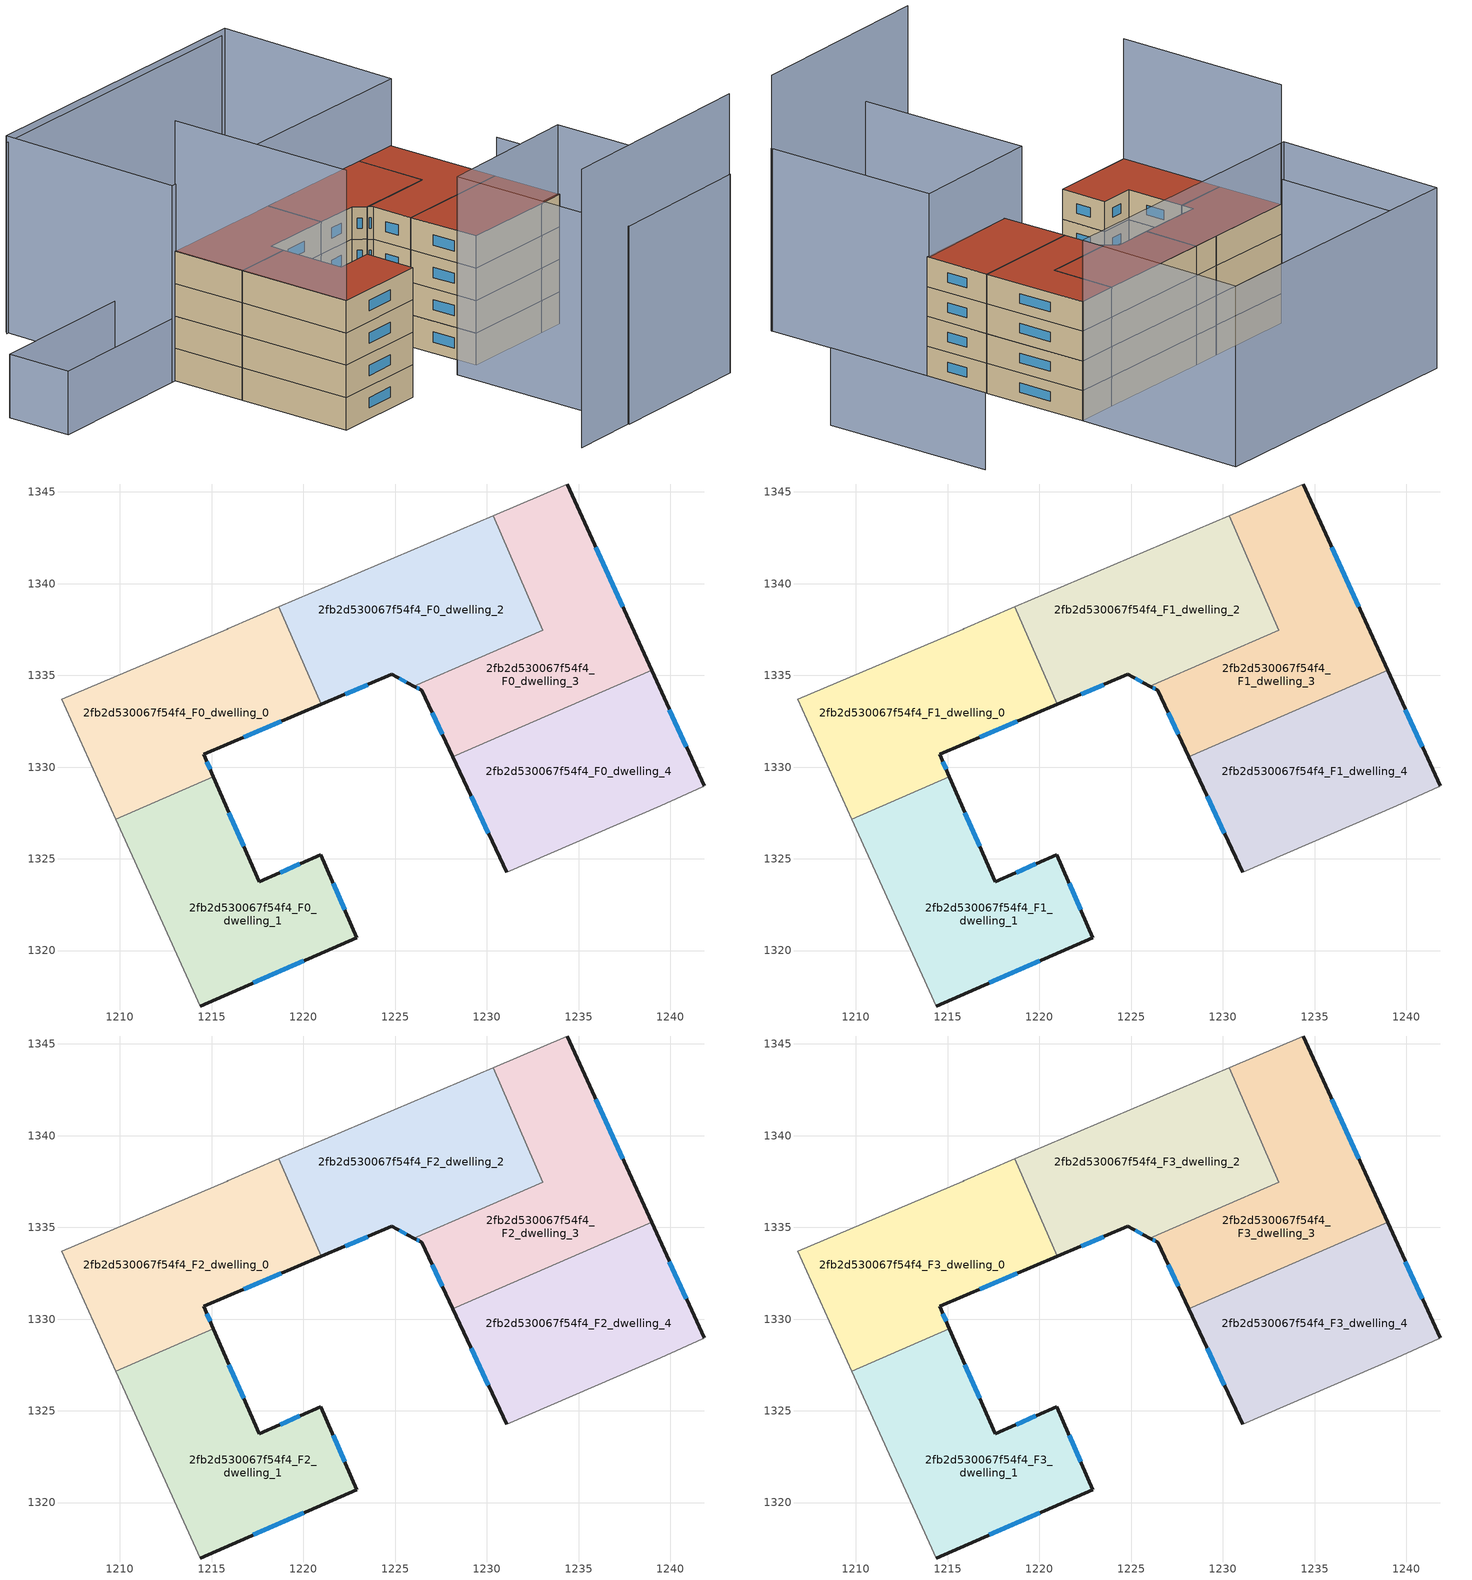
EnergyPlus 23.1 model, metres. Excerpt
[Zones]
2fb2d530067f54f4_F0_dwelling_0
 floor ground (EU_floor_Construction): 1218.67,1338.73 1220.97,1333.42 1214.56,1330.7 1215.1,1329.47 1209.78,1327.16 1206.84,1333.7 1215.84,1337.52 1215.87,1337.54 z0
 wall outside (EU_wall_Construction): 1215.1,1329.47 1214.56,1330.7 1220.97,1333.42 z0:3
 wall adiabatic (EU_wall_Construction): 1218.67,1338.73 1215.87,1337.54 1215.84,1337.52 1206.84,1333.7 1209.78,1327.16 z0:3
 wall to 2fb2d530067f54f4_F0_dwelling_2 (EU_wall_Construction): 1220.97,1333.42 1218.67,1338.73 z0:3
 wall to 2fb2d530067f54f4_F0_dwelling_1 (EU_wall_Construction): 1209.78,1327.16 1215.1,1329.47 z0:3
 window (EU_Window_Construction): 1216.74,1331.63 1218.79,1332.49 / 1214.91,1329.89 1214.74,1330.28 z1.02:1.98
2fb2d530067f54f4_F0_dwelling_1
 floor ground (EU_floor_Construction): 1220.94,1325.22 1222.91,1320.7 1214.37,1316.98 1209.78,1327.16 1215.1,1329.47 1217.58,1323.75 z0
 wall outside (EU_wall_Construction): 1214.37,1316.98 1222.91,1320.7 1220.94,1325.22 1217.58,1323.75 1215.1,1329.47 z0:3
 wall adiabatic (EU_wall_Construction): 1209.78,1327.16 1214.37,1316.98 z0:3
 window (EU_Window_Construction): 1216.74,1325.7 1215.94,1327.53 / 1219.8,1324.72 1218.73,1324.25 / 1222.24,1322.24 1221.61,1323.68 / 1217.28,1318.25 1220.01,1319.43 z1.02:1.98
2fb2d530067f54f4_F0_dwelling_2
 floor ground (EU_floor_Construction): 1230.34,1343.71 1233.05,1337.47 1226.02,1334.42 1224.82,1335.05 1220.97,1333.42 1218.67,1338.73 z0
 wall outside (EU_wall_Construction): 1220.97,1333.42 1224.82,1335.05 1226.02,1334.42 z0:3
 wall adiabatic (EU_wall_Construction): 1230.34,1343.71 1218.67,1338.73 z0:3
 wall to 2fb2d530067f54f4_F0_dwelling_3 (EU_wall_Construction): 1226.02,1334.42 1233.05,1337.47 1230.34,1343.71 z0:3
 window (EU_Window_Construction): 1225.23,1334.83 1225.61,1334.63 / 1222.28,1333.97 1223.51,1334.49 z1.02:1.98
2fb2d530067f54f4_F0_dwelling_3
 floor ground (EU_floor_Construction): 1234.37,1345.43 1238.98,1335.27 1228.14,1330.56 1226.45,1334.19 1226.02,1334.42 1233.05,1337.47 1230.34,1343.71 z0
 wall outside (EU_wall_Construction): 1238.98,1335.27 1234.37,1345.43 / 1226.02,1334.42 1226.45,1334.19 1228.14,1330.56 z0:3
 wall adiabatic (EU_wall_Construction): 1234.37,1345.43 1230.34,1343.71 z0:3
 wall to 2fb2d530067f54f4_F0_dwelling_4 (EU_wall_Construction): 1228.14,1330.56 1238.98,1335.27 z0:3
 window (EU_Window_Construction): 1237.41,1338.73 1235.94,1341.98 / 1227.02,1332.95 1227.56,1331.8 / 1226.17,1334.34 1226.3,1334.27 z1.02:1.98
2fb2d530067f54f4_F0_dwelling_4
 floor ground (EU_floor_Construction): 1238.98,1335.27 1241.83,1328.97 1241.78,1328.93 1239.47,1327.88 1231.08,1324.26 1228.14,1330.56 z0
 wall outside (EU_wall_Construction): 1241.83,1328.97 1238.98,1335.27 / 1228.14,1330.56 1231.08,1324.26 z0:3
 wall adiabatic (EU_wall_Construction): 1231.08,1324.26 1239.47,1327.88 1241.78,1328.93 1241.83,1328.97 z0:3
 window (EU_Window_Construction): 1240.86,1331.12 1239.95,1333.13 / 1229.14,1328.42 1230.08,1326.4 z1.02:1.98
2fb2d530067f54f4_F1_dwelling_0
 floor to 2fb2d530067f54f4_F0_dwelling_0 (EU_floor_Construction): 1218.67,1338.73 1220.97,1333.42 1214.56,1330.7 1215.1,1329.47 1209.78,1327.16 1206.84,1333.7 1215.84,1337.52 1215.87,1337.54 z3
 wall outside (EU_wall_Construction): 1215.1,1329.47 1214.56,1330.7 1220.97,1333.42 z3:6
 wall adiabatic (EU_wall_Construction): 1218.67,1338.73 1215.87,1337.54 1215.84,1337.52 1206.84,1333.7 1209.78,1327.16 z3:6
 wall to 2fb2d530067f54f4_F1_dwelling_2 (EU_wall_Construction): 1220.97,1333.42 1218.67,1338.73 z3:6
 wall to 2fb2d530067f54f4_F1_dwelling_1 (EU_wall_Construction): 1209.78,1327.16 1215.1,1329.47 z3:6
 window (EU_Window_Construction): 1216.74,1331.63 1218.79,1332.49 / 1214.91,1329.89 1214.74,1330.28 z4.02:4.98
2fb2d530067f54f4_F1_dwelling_1
 floor to 2fb2d530067f54f4_F0_dwelling_1 (EU_floor_Construction): 1220.94,1325.22 1222.91,1320.7 1214.37,1316.98 1209.78,1327.16 1215.1,1329.47 1217.58,1323.75 z3
 wall outside (EU_wall_Construction): 1214.37,1316.98 1222.91,1320.7 1220.94,1325.22 1217.58,1323.75 1215.1,1329.47 z3:6
 wall adiabatic (EU_wall_Construction): 1209.78,1327.16 1214.37,1316.98 z3:6
 window (EU_Window_Construction): 1216.74,1325.7 1215.94,1327.53 / 1219.8,1324.72 1218.73,1324.25 / 1222.24,1322.24 1221.61,1323.68 / 1217.28,1318.25 1220.01,1319.43 z4.02:4.98
2fb2d530067f54f4_F1_dwelling_2
 floor to 2fb2d530067f54f4_F0_dwelling_2 (EU_floor_Construction): 1230.34,1343.71 1233.05,1337.47 1226.02,1334.42 1224.82,1335.05 1220.97,1333.42 1218.67,1338.73 z3
 wall outside (EU_wall_Construction): 1220.97,1333.42 1224.82,1335.05 1226.02,1334.42 z3:6
 wall adiabatic (EU_wall_Construction): 1230.34,1343.71 1218.67,1338.73 z3:6
 wall to 2fb2d530067f54f4_F1_dwelling_3 (EU_wall_Construction): 1226.02,1334.42 1233.05,1337.47 1230.34,1343.71 z3:6
 window (EU_Window_Construction): 1225.23,1334.83 1225.61,1334.63 / 1222.28,1333.97 1223.51,1334.49 z4.02:4.98
2fb2d530067f54f4_F1_dwelling_3
 floor to 2fb2d530067f54f4_F0_dwelling_3 (EU_floor_Construction): 1234.37,1345.43 1238.98,1335.27 1228.14,1330.56 1226.45,1334.19 1226.02,1334.42 1233.05,1337.47 1230.34,1343.71 z3
 wall outside (EU_wall_Construction): 1238.98,1335.27 1234.37,1345.43 / 1226.02,1334.42 1226.45,1334.19 1228.14,1330.56 z3:6
 wall adiabatic (EU_wall_Construction): 1234.37,1345.43 1230.34,1343.71 z3:6
 wall to 2fb2d530067f54f4_F1_dwelling_4 (EU_wall_Construction): 1228.14,1330.56 1238.98,1335.27 z3:6
 window (EU_Window_Construction): 1237.41,1338.73 1235.94,1341.98 / 1227.02,1332.95 1227.56,1331.8 / 1226.17,1334.34 1226.3,1334.27 z4.02:4.98
2fb2d530067f54f4_F1_dwelling_4
 floor to 2fb2d530067f54f4_F0_dwelling_4 (EU_floor_Construction): 1238.98,1335.27 1241.83,1328.97 1241.77,1328.93 1239.47,1327.88 1231.08,1324.26 1228.14,1330.56 z3
 wall outside (EU_wall_Construction): 1241.83,1328.97 1238.98,1335.27 / 1228.14,1330.56 1231.08,1324.26 z3:6
 wall adiabatic (EU_wall_Construction): 1231.08,1324.26 1239.47,1327.88 1241.78,1328.93 1241.83,1328.97 z3:6
 window (EU_Window_Construction): 1240.86,1331.12 1239.95,1333.13 / 1229.14,1328.42 1230.08,1326.4 z4.02:4.98
2fb2d530067f54f4_F2_dwelling_0
 floor to 2fb2d530067f54f4_F1_dwelling_0 (EU_floor_Construction): 1218.67,1338.73 1220.97,1333.42 1214.56,1330.7 1215.1,1329.47 1209.78,1327.16 1206.84,1333.7 1215.84,1337.52 1215.87,1337.54 z6
 wall outside (EU_wall_Construction): 1215.1,1329.47 1214.56,1330.7 1220.97,1333.42 z6:9
 wall adiabatic (EU_wall_Construction): 1218.67,1338.73 1215.87,1337.54 1215.84,1337.52 1206.84,1333.7 1209.78,1327.16 z6:9
 wall to 2fb2d530067f54f4_F2_dwelling_2 (EU_wall_Construction): 1220.97,1333.42 1218.67,1338.73 z6:9
 wall to 2fb2d530067f54f4_F2_dwelling_1 (EU_wall_Construction): 1209.78,1327.16 1215.1,1329.47 z6:9
 window (EU_Window_Construction): 1216.74,1331.63 1218.79,1332.49 / 1214.91,1329.89 1214.74,1330.28 z7.02:7.98
2fb2d530067f54f4_F2_dwelling_1
 floor to 2fb2d530067f54f4_F1_dwelling_1 (EU_floor_Construction): 1220.94,1325.22 1222.91,1320.7 1214.37,1316.98 1209.78,1327.16 1215.1,1329.47 1217.58,1323.75 z6
 wall outside (EU_wall_Construction): 1214.37,1316.98 1222.91,1320.7 1220.94,1325.22 1217.58,1323.75 1215.1,1329.47 z6:9
 wall adiabatic (EU_wall_Construction): 1209.78,1327.16 1214.37,1316.98 z6:9
 window (EU_Window_Construction): 1216.74,1325.7 1215.94,1327.53 / 1219.8,1324.72 1218.73,1324.25 / 1222.24,1322.24 1221.61,1323.68 / 1217.28,1318.25 1220.01,1319.43 z7.02:7.98
2fb2d530067f54f4_F2_dwelling_2
 floor to 2fb2d530067f54f4_F1_dwelling_2 (EU_floor_Construction): 1230.34,1343.71 1233.05,1337.47 1226.02,1334.42 1224.82,1335.05 1220.97,1333.42 1218.67,1338.73 z6
 wall outside (EU_wall_Construction): 1220.97,1333.42 1224.82,1335.05 1226.02,1334.42 z6:9
 wall adiabatic (EU_wall_Construction): 1230.34,1343.71 1218.67,1338.73 z6:9
 wall to 2fb2d530067f54f4_F2_dwelling_3 (EU_wall_Construction): 1226.02,1334.42 1233.05,1337.47 1230.34,1343.71 z6:9
 window (EU_Window_Construction): 1225.23,1334.83 1225.61,1334.63 / 1222.28,1333.97 1223.51,1334.49 z7.02:7.98
2fb2d530067f54f4_F2_dwelling_3
 floor to 2fb2d530067f54f4_F1_dwelling_3 (EU_floor_Construction): 1234.37,1345.43 1238.98,1335.27 1228.14,1330.56 1226.45,1334.19 1226.02,1334.42 1233.05,1337.47 1230.34,1343.71 z6
 wall outside (EU_wall_Construction): 1238.98,1335.27 1234.37,1345.43 / 1226.02,1334.42 1226.45,1334.19 1228.14,1330.56 z6:9
 wall adiabatic (EU_wall_Construction): 1234.37,1345.43 1230.34,1343.71 z6:9
 wall to 2fb2d530067f54f4_F2_dwelling_4 (EU_wall_Construction): 1228.14,1330.56 1238.98,1335.27 z6:9
 window (EU_Window_Construction): 1237.41,1338.73 1235.94,1341.98 / 1227.02,1332.95 1227.56,1331.8 / 1226.17,1334.34 1226.3,1334.27 z7.02:7.98
2fb2d530067f54f4_F2_dwelling_4
 floor to 2fb2d530067f54f4_F1_dwelling_4 (EU_floor_Construction): 1238.98,1335.27 1241.83,1328.97 1241.77,1328.93 1239.47,1327.88 1231.08,1324.26 1228.14,1330.56 z6
 wall outside (EU_wall_Construction): 1241.83,1328.97 1238.98,1335.27 / 1228.14,1330.56 1231.08,1324.26 z6:9
 wall adiabatic (EU_wall_Construction): 1231.08,1324.26 1239.47,1327.88 1241.78,1328.93 1241.83,1328.97 z6:9
 window (EU_Window_Construction): 1240.86,1331.12 1239.95,1333.13 / 1229.14,1328.42 1230.08,1326.4 z7.02:7.98
2fb2d530067f54f4_F3_dwelling_0
 floor to 2fb2d530067f54f4_F2_dwelling_0 (EU_floor_Construction): 1218.67,1338.73 1220.97,1333.42 1214.56,1330.7 1215.1,1329.47 1209.78,1327.16 1206.84,1333.7 1215.84,1337.52 1215.87,1337.54 z9
 wall outside (EU_wall_Construction): 1215.1,1329.47 1214.56,1330.7 1220.97,1333.42 z9:12
 wall adiabatic (EU_wall_Construction): 1218.67,1338.73 1215.87,1337.54 1215.84,1337.52 1206.84,1333.7 1209.78,1327.16 z9:12
 wall to 2fb2d530067f54f4_F3_dwelling_2 (EU_wall_Construction): 1220.97,1333.42 1218.67,1338.73 z9:12
 wall to 2fb2d530067f54f4_F3_dwelling_1 (EU_wall_Construction): 1209.78,1327.16 1215.1,1329.47 z9:12
 window (EU_Window_Construction): 1216.74,1331.63 1218.79,1332.49 / 1214.91,1329.89 1214.74,1330.28 z10.02:10.98
 roof outside (EU_roof_Construction): 1220.97,1333.42 1218.67,1338.73 1215.87,1337.54 1215.84,1337.52 1206.84,1333.7 1209.78,1327.16 1215.1,1329.47 1214.56,1330.7 z12
2fb2d530067f54f4_F3_dwelling_1
 floor to 2fb2d530067f54f4_F2_dwelling_1 (EU_floor_Construction): 1220.94,1325.22 1222.91,1320.7 1214.37,1316.98 1209.78,1327.16 1215.1,1329.47 1217.58,1323.75 z9
 wall outside (EU_wall_Construction): 1214.37,1316.98 1222.91,1320.7 1220.94,1325.22 1217.58,1323.75 1215.1,1329.47 z9:12
 wall adiabatic (EU_wall_Construction): 1209.78,1327.16 1214.37,1316.98 z9:12
 window (EU_Window_Construction): 1216.74,1325.7 1215.94,1327.53 / 1219.8,1324.72 1218.73,1324.25 / 1222.24,1322.24 1221.61,1323.68 / 1217.28,1318.25 1220.01,1319.43 z10.02:10.98
 roof outside (EU_roof_Construction): 1222.91,1320.7 1220.94,1325.22 1217.58,1323.75 1215.1,1329.47 1209.78,1327.16 1214.37,1316.98 z12
2fb2d530067f54f4_F3_dwelling_2
 floor to 2fb2d530067f54f4_F2_dwelling_2 (EU_floor_Construction): 1230.34,1343.71 1233.05,1337.47 1226.02,1334.42 1224.82,1335.05 1220.97,1333.42 1218.67,1338.73 z9
 wall outside (EU_wall_Construction): 1220.97,1333.42 1224.82,1335.05 1226.02,1334.42 z9:12
 wall adiabatic (EU_wall_Construction): 1230.34,1343.71 1218.67,1338.73 z9:12
 wall to 2fb2d530067f54f4_F3_dwelling_3 (EU_wall_Construction): 1226.02,1334.42 1233.05,1337.47 1230.34,1343.71 z9:12
 window (EU_Window_Construction): 1225.23,1334.83 1225.61,1334.63 / 1222.28,1333.97 1223.51,1334.49 z10.02:10.98
 roof outside (EU_roof_Construction): 1233.05,1337.47 1230.34,1343.71 1218.67,1338.73 1220.97,1333.42 1224.82,1335.05 1226.02,1334.42 z12
2fb2d530067f54f4_F3_dwelling_3
 floor to 2fb2d530067f54f4_F2_dwelling_3 (EU_floor_Construction): 1234.37,1345.43 1238.98,1335.27 1228.14,1330.56 1226.45,1334.19 1226.02,1334.42 1233.05,1337.47 1230.34,1343.71 z9
 wall outside (EU_wall_Construction): 1238.98,1335.27 1234.37,1345.43 / 1226.02,1334.42 1226.45,1334.19 1228.14,1330.56 z9:12
 wall adiabatic (EU_wall_Construction): 1234.37,1345.43 1230.34,1343.71 z9:12
 wall to 2fb2d530067f54f4_F3_dwelling_4 (EU_wall_Construction): 1228.14,1330.56 1238.98,1335.27 z9:12
 window (EU_Window_Construction): 1237.41,1338.73 1235.94,1341.98 / 1227.02,1332.95 1227.56,1331.8 / 1226.17,1334.34 1226.3,1334.27 z10.02:10.98
 roof outside (EU_roof_Construction): 1238.98,1335.27 1234.37,1345.43 1230.34,1343.71 1233.05,1337.47 1226.02,1334.42 1226.45,1334.19 1228.14,1330.56 z12
2fb2d530067f54f4_F3_dwelling_4
 floor to 2fb2d530067f54f4_F2_dwelling_4 (EU_floor_Construction): 1238.98,1335.27 1241.83,1328.97 1241.77,1328.93 1239.47,1327.88 1231.08,1324.26 1228.14,1330.56 z9
 wall outside (EU_wall_Construction): 1241.83,1328.97 1238.98,1335.27 / 1228.14,1330.56 1231.08,1324.26 z9:12
 wall adiabatic (EU_wall_Construction): 1231.08,1324.26 1239.47,1327.88 1241.78,1328.93 1241.83,1328.97 z9:12
 window (EU_Window_Construction): 1240.86,1331.12 1239.95,1333.13 / 1229.14,1328.42 1230.08,1326.4 z10.02:10.98
 roof outside (EU_roof_Construction): 1239.47,1327.88 1241.78,1328.93 1241.83,1328.97 1238.98,1335.27 1228.14,1330.56 1231.08,1324.26 z12
shading: 1230.14,1303.89 1249.33,1312.53 z0:25.8; 1241.69,1329.11 1249.29,1312.34 / 1249.29,1312.34 1236.21,1306.41 / 1236.21,1306.41 1228.61,1323.18 / 1228.61,1323.18 1241.69,1329.11 z0:18.4; 1206.88,1333.74 1214.35,1316.97 z0:24.1; 1199.41,1350.24 1206.78,1333.69 z0:14.5; 1206.84,1333.7 1192.98,1327.53 / 1192.98,1327.53 1190.43,1333.27 / 1190.43,1333.27 1204.29,1339.43 / 1204.29,1339.43 1206.84,1333.7 z0:5.9; 1234.41,1345.44 1206.49,1333.54 / 1206.49,1333.54 1199.39,1350.19 / 1199.39,1350.19 1227.31,1362.09 / 1227.31,1362.09 1234.41,1345.44 z0:18.2; 1255.5,1335.1 1248.09,1351.53 z0:7.8; 1226.91,1361.89 1199.29,1349.86 z0:17.7
[Building]
EU S2 Campaign: North Axis=0; Terrain=City; Solar Distribution=FullExterior
[Site:Location]
Vienna: Latitude=48; Longitude=16.5; Time Zone=1; Elevation=183
[SizingPeriod:WeatherFileDays]
AnnualSizingPeriod: Begin Month=1; Begin Day of Month=1; End Month=12; End Day of Month=31; Day of Week for Start Day=Monday; Use Weather File Daylight Saving Period=No; Use Weather File Rain and Snow Indicators=No
[MATERIAL]
EU_InternalMass_Material: Roughness=MediumRough; Thickness=0.1; Conductivity=1; Density=1800; Specific Heat=900; Thermal Absorptance=0.9; Solar Absorptance=0.7; Visible Absorptance=0.7
[MATERIAL:NOMASS] Roughness=MediumRough; Thermal Absorptance=0.9; Solar Absorptance=0.7; Visible Absorptance=0.7
Name | Thermal Resistance
EU_wall_NoMass | 0.942466
EU_roof_NoMass | 0.551687
EU_floor_NoMass | 0.66527
[WINDOWMATERIAL:SIMPLEGLAZINGSYSTEM]
EU_Window_SimpleGlazing: UFactor=2.03367; Solar Heat Gain Coefficient=0.65; Visible Transmittance=0.65
[CONSTRUCTION]
EU_wall_Construction: EU_wall_NoMass
EU_roof_Construction: EU_roof_NoMass
EU_floor_Construction: EU_floor_NoMass
EU_Window_Construction: EU_Window_SimpleGlazing
EU_InternalMass_Construction: EU_InternalMass_Material
[ZONE] Type=1; Multiplier=1; Ceiling Height=autocalculate; Floor Area=autocalculate; Part of Total Floor Area=Yes
Name | Volume
2fb2d530067f54f4_F0_dwelling_0; 2fb2d530067f54f4_F1_dwelling_0; 2fb2d530067f54f4_F2_dwelling_0; 2fb2d530067f54f4_F3_dwelling_0 | 245.927
2fb2d530067f54f4_F0_dwelling_1 | 245.912
2fb2d530067f54f4_F1_dwelling_1; 2fb2d530067f54f4_F2_dwelling_1; 2fb2d530067f54f4_F3_dwelling_1 | 245.913
2fb2d530067f54f4_F0_dwelling_2 | 245.899
2fb2d530067f54f4_F1_dwelling_2; 2fb2d530067f54f4_F2_dwelling_2; 2fb2d530067f54f4_F3_dwelling_2 | 245.898
2fb2d530067f54f4_F0_dwelling_3 | 245.939
2fb2d530067f54f4_F1_dwelling_3; 2fb2d530067f54f4_F2_dwelling_3; 2fb2d530067f54f4_F3_dwelling_3 | 245.94
2fb2d530067f54f4_F0_dwelling_4 | 245.928
2fb2d530067f54f4_F1_dwelling_4; 2fb2d530067f54f4_F2_dwelling_4; 2fb2d530067f54f4_F3_dwelling_4 | 245.929
[INTERNALMASS] Construction=EU_InternalMass_Construction
Name | Zone or ZoneList | Surface Area
2fb2d530067f54f4_F0_dwelling_0_EU_InternalMass | 2fb2d530067f54f4_F0_dwelling_0 | 81.978
2fb2d530067f54f4_F0_dwelling_1_EU_InternalMass | 2fb2d530067f54f4_F0_dwelling_1 | 81.969
2fb2d530067f54f4_F0_dwelling_2_EU_InternalMass | 2fb2d530067f54f4_F0_dwelling_2 | 81.9686
2fb2d530067f54f4_F0_dwelling_3_EU_InternalMass | 2fb2d530067f54f4_F0_dwelling_3 | 81.9804
2fb2d530067f54f4_F0_dwelling_4_EU_InternalMass | 2fb2d530067f54f4_F0_dwelling_4 | 81.9787
2fb2d530067f54f4_F1_dwelling_0_EU_InternalMass | 2fb2d530067f54f4_F1_dwelling_0 | 81.978
2fb2d530067f54f4_F1_dwelling_1_EU_InternalMass | 2fb2d530067f54f4_F1_dwelling_1 | 81.969
2fb2d530067f54f4_F1_dwelling_2_EU_InternalMass | 2fb2d530067f54f4_F1_dwelling_2 | 81.9686
2fb2d530067f54f4_F1_dwelling_3_EU_InternalMass | 2fb2d530067f54f4_F1_dwelling_3 | 81.9804
2fb2d530067f54f4_F1_dwelling_4_EU_InternalMass | 2fb2d530067f54f4_F1_dwelling_4 | 81.9787
2fb2d530067f54f4_F2_dwelling_0_EU_InternalMass | 2fb2d530067f54f4_F2_dwelling_0 | 81.978
2fb2d530067f54f4_F2_dwelling_1_EU_InternalMass | 2fb2d530067f54f4_F2_dwelling_1 | 81.969
2fb2d530067f54f4_F2_dwelling_2_EU_InternalMass | 2fb2d530067f54f4_F2_dwelling_2 | 81.9686
2fb2d530067f54f4_F2_dwelling_3_EU_InternalMass | 2fb2d530067f54f4_F2_dwelling_3 | 81.9804
2fb2d530067f54f4_F2_dwelling_4_EU_InternalMass | 2fb2d530067f54f4_F2_dwelling_4 | 81.9787
2fb2d530067f54f4_F3_dwelling_0_EU_InternalMass | 2fb2d530067f54f4_F3_dwelling_0 | 81.978
2fb2d530067f54f4_F3_dwelling_1_EU_InternalMass | 2fb2d530067f54f4_F3_dwelling_1 | 81.969
2fb2d530067f54f4_F3_dwelling_2_EU_InternalMass | 2fb2d530067f54f4_F3_dwelling_2 | 81.9686
2fb2d530067f54f4_F3_dwelling_3_EU_InternalMass | 2fb2d530067f54f4_F3_dwelling_3 | 81.9804
2fb2d530067f54f4_F3_dwelling_4_EU_InternalMass | 2fb2d530067f54f4_F3_dwelling_4 | 81.9787
[OTHEREQUIPMENT] Fuel Type=Electricity; Design Level Calculation Method=Watts/Area; Power per Zone Floor Area=1; Fraction Latent=0; Fraction Radiant=0; Fraction Lost=0; Carbon Dioxide Generation Rate=0; EndUse Subcategory=EU_Step8_InternalGains
Name | Zone or ZoneList or Space or SpaceList | Schedule
EU_Step8_InternalGain_2fb2d530067f54f4_F0_dwelling_0_f000 | 2fb2d530067f54f4_F0_dwelling_0 | EU_Step8_GainSchedule_2fb2d530067f54f4_F0_dwelling_0_f000
EU_Step8_InternalGain_2fb2d530067f54f4_F0_dwelling_1_f000 | 2fb2d530067f54f4_F0_dwelling_1 | EU_Step8_GainSchedule_2fb2d530067f54f4_F0_dwelling_1_f000
EU_Step8_InternalGain_2fb2d530067f54f4_F0_dwelling_2_f000 | 2fb2d530067f54f4_F0_dwelling_2 | EU_Step8_GainSchedule_2fb2d530067f54f4_F0_dwelling_2_f000
EU_Step8_InternalGain_2fb2d530067f54f4_F0_dwelling_3_f000 | 2fb2d530067f54f4_F0_dwelling_3 | EU_Step8_GainSchedule_2fb2d530067f54f4_F0_dwelling_3_f000
EU_Step8_InternalGain_2fb2d530067f54f4_F0_dwelling_4_f000 | 2fb2d530067f54f4_F0_dwelling_4 | EU_Step8_GainSchedule_2fb2d530067f54f4_F0_dwelling_4_f000
EU_Step8_InternalGain_2fb2d530067f54f4_F1_dwelling_0_f000 | 2fb2d530067f54f4_F1_dwelling_0 | EU_Step8_GainSchedule_2fb2d530067f54f4_F1_dwelling_0_f000
EU_Step8_InternalGain_2fb2d530067f54f4_F1_dwelling_1_f000 | 2fb2d530067f54f4_F1_dwelling_1 | EU_Step8_GainSchedule_2fb2d530067f54f4_F1_dwelling_1_f000
EU_Step8_InternalGain_2fb2d530067f54f4_F1_dwelling_2_f000 | 2fb2d530067f54f4_F1_dwelling_2 | EU_Step8_GainSchedule_2fb2d530067f54f4_F1_dwelling_2_f000
EU_Step8_InternalGain_2fb2d530067f54f4_F1_dwelling_3_f000 | 2fb2d530067f54f4_F1_dwelling_3 | EU_Step8_GainSchedule_2fb2d530067f54f4_F1_dwelling_3_f000
EU_Step8_InternalGain_2fb2d530067f54f4_F1_dwelling_4_f000 | 2fb2d530067f54f4_F1_dwelling_4 | EU_Step8_GainSchedule_2fb2d530067f54f4_F1_dwelling_4_f000
EU_Step8_InternalGain_2fb2d530067f54f4_F2_dwelling_0_f000 | 2fb2d530067f54f4_F2_dwelling_0 | EU_Step8_GainSchedule_2fb2d530067f54f4_F2_dwelling_0_f000
EU_Step8_InternalGain_2fb2d530067f54f4_F2_dwelling_1_f000 | 2fb2d530067f54f4_F2_dwelling_1 | EU_Step8_GainSchedule_2fb2d530067f54f4_F2_dwelling_1_f000
EU_Step8_InternalGain_2fb2d530067f54f4_F2_dwelling_2_f000 | 2fb2d530067f54f4_F2_dwelling_2 | EU_Step8_GainSchedule_2fb2d530067f54f4_F2_dwelling_2_f000
EU_Step8_InternalGain_2fb2d530067f54f4_F2_dwelling_3_f000 | 2fb2d530067f54f4_F2_dwelling_3 | EU_Step8_GainSchedule_2fb2d530067f54f4_F2_dwelling_3_f000
EU_Step8_InternalGain_2fb2d530067f54f4_F2_dwelling_4_f000 | 2fb2d530067f54f4_F2_dwelling_4 | EU_Step8_GainSchedule_2fb2d530067f54f4_F2_dwelling_4_f000
EU_Step8_InternalGain_2fb2d530067f54f4_F3_dwelling_0_f000 | 2fb2d530067f54f4_F3_dwelling_0 | EU_Step8_GainSchedule_2fb2d530067f54f4_F3_dwelling_0_f000
EU_Step8_InternalGain_2fb2d530067f54f4_F3_dwelling_1_f000 | 2fb2d530067f54f4_F3_dwelling_1 | EU_Step8_GainSchedule_2fb2d530067f54f4_F3_dwelling_1_f000
EU_Step8_InternalGain_2fb2d530067f54f4_F3_dwelling_2_f000 | 2fb2d530067f54f4_F3_dwelling_2 | EU_Step8_GainSchedule_2fb2d530067f54f4_F3_dwelling_2_f000
EU_Step8_InternalGain_2fb2d530067f54f4_F3_dwelling_3_f000 | 2fb2d530067f54f4_F3_dwelling_3 | EU_Step8_GainSchedule_2fb2d530067f54f4_F3_dwelling_3_f000
EU_Step8_InternalGain_2fb2d530067f54f4_F3_dwelling_4_f000 | 2fb2d530067f54f4_F3_dwelling_4 | EU_Step8_GainSchedule_2fb2d530067f54f4_F3_dwelling_4_f000
[ZONEVENTILATION:DESIGNFLOWRATE] Schedule=EU_AlwaysOn; Design Flow Rate Calculation Method=AirChanges/Hour; Air Changes per Hour=0.530523; Ventilation Type=Natural; Fan Pressure Rise=0; Fan Total Efficiency=1; Constant Term Coefficient=1; Temperature Term Coefficient=0; Velocity Term Coefficient=0; Velocity Squared Term Coefficient=0; Minimum Indoor Temperature=-100; Maximum Indoor Temperature=100; Delta Temperature=-100; Minimum Outdoor Temperature=-100; Maximum Outdoor Temperature=100; Maximum Wind Speed=40
Name | Zone or ZoneList or Space or SpaceList
EU_ConstantAir_2fb2d530067f54f4_F0_dwelling_0 | 2fb2d530067f54f4_F0_dwelling_0
EU_ConstantAir_2fb2d530067f54f4_F0_dwelling_1 | 2fb2d530067f54f4_F0_dwelling_1
EU_ConstantAir_2fb2d530067f54f4_F0_dwelling_2 | 2fb2d530067f54f4_F0_dwelling_2
EU_ConstantAir_2fb2d530067f54f4_F0_dwelling_3 | 2fb2d530067f54f4_F0_dwelling_3
EU_ConstantAir_2fb2d530067f54f4_F0_dwelling_4 | 2fb2d530067f54f4_F0_dwelling_4
EU_ConstantAir_2fb2d530067f54f4_F1_dwelling_0 | 2fb2d530067f54f4_F1_dwelling_0
EU_ConstantAir_2fb2d530067f54f4_F1_dwelling_1 | 2fb2d530067f54f4_F1_dwelling_1
EU_ConstantAir_2fb2d530067f54f4_F1_dwelling_2 | 2fb2d530067f54f4_F1_dwelling_2
EU_ConstantAir_2fb2d530067f54f4_F1_dwelling_3 | 2fb2d530067f54f4_F1_dwelling_3
EU_ConstantAir_2fb2d530067f54f4_F1_dwelling_4 | 2fb2d530067f54f4_F1_dwelling_4
EU_ConstantAir_2fb2d530067f54f4_F2_dwelling_0 | 2fb2d530067f54f4_F2_dwelling_0
EU_ConstantAir_2fb2d530067f54f4_F2_dwelling_1 | 2fb2d530067f54f4_F2_dwelling_1
EU_ConstantAir_2fb2d530067f54f4_F2_dwelling_2 | 2fb2d530067f54f4_F2_dwelling_2
EU_ConstantAir_2fb2d530067f54f4_F2_dwelling_3 | 2fb2d530067f54f4_F2_dwelling_3
EU_ConstantAir_2fb2d530067f54f4_F2_dwelling_4 | 2fb2d530067f54f4_F2_dwelling_4
EU_ConstantAir_2fb2d530067f54f4_F3_dwelling_0 | 2fb2d530067f54f4_F3_dwelling_0
EU_ConstantAir_2fb2d530067f54f4_F3_dwelling_1 | 2fb2d530067f54f4_F3_dwelling_1
EU_ConstantAir_2fb2d530067f54f4_F3_dwelling_2 | 2fb2d530067f54f4_F3_dwelling_2
EU_ConstantAir_2fb2d530067f54f4_F3_dwelling_3 | 2fb2d530067f54f4_F3_dwelling_3
EU_ConstantAir_2fb2d530067f54f4_F3_dwelling_4 | 2fb2d530067f54f4_F3_dwelling_4
[HVACTEMPLATE:THERMOSTAT] Constant Heating Setpoint=20; Constant Cooling Setpoint=50
EU_HeatOnly_2fb2d530067f54f4_F0_dwelling_0; EU_HeatOnly_2fb2d530067f54f4_F0_dwelling_1; EU_HeatOnly_2fb2d530067f54f4_F0_dwelling_2; EU_HeatOnly_2fb2d530067f54f4_F0_dwelling_3; EU_HeatOnly_2fb2d530067f54f4_F0_dwelling_4; EU_HeatOnly_2fb2d530067f54f4_F1_dwelling_0; EU_HeatOnly_2fb2d530067f54f4_F1_dwelling_1; EU_HeatOnly_2fb2d530067f54f4_F1_dwelling_2; EU_HeatOnly_2fb2d530067f54f4_F1_dwelling_3; EU_HeatOnly_2fb2d530067f54f4_F1_dwelling_4; EU_HeatOnly_2fb2d530067f54f4_F2_dwelling_0; EU_HeatOnly_2fb2d530067f54f4_F2_dwelling_1; EU_HeatOnly_2fb2d530067f54f4_F2_dwelling_2; EU_HeatOnly_2fb2d530067f54f4_F2_dwelling_3; EU_HeatOnly_2fb2d530067f54f4_F2_dwelling_4; EU_HeatOnly_2fb2d530067f54f4_F3_dwelling_0; EU_HeatOnly_2fb2d530067f54f4_F3_dwelling_1; EU_HeatOnly_2fb2d530067f54f4_F3_dwelling_2; EU_HeatOnly_2fb2d530067f54f4_F3_dwelling_3; EU_HeatOnly_2fb2d530067f54f4_F3_dwelling_4
[HVACTEMPLATE:ZONE:IDEALLOADSAIRSYSTEM] System Availability Schedule=EU_AlwaysOn; Maximum Heating Supply Air Temperature=50; Minimum Cooling Supply Air Temperature=13; Maximum Heating Supply Air Humidity Ratio=0.0156; Minimum Cooling Supply Air Humidity Ratio=0.0077; Heating Limit=NoLimit; Cooling Limit=NoLimit; Heating Availability Schedule=EU_AlwaysOn; Cooling Availability Schedule=EU_CoolingOff; Dehumidification Control Type=ConstantSensibleHeatRatio; Cooling Sensible Heat Ratio=0.7; Dehumidification Setpoint=60; Humidification Control Type=None; Humidification Setpoint=30; Outdoor Air Method=None; Outdoor Air Flow Rate per Person=0.00944; Outdoor Air Flow Rate per Zone Floor Area=0; Outdoor Air Flow Rate per Zone=0; Demand Controlled Ventilation Type=None; Outdoor Air Economizer Type=NoEconomizer; Heat Recovery Type=None; Sensible Heat Recovery Effectiveness=0.7; Latent Heat Recovery Effectiveness=0.65
Name | Template Thermostat
2fb2d530067f54f4_F0_dwelling_0 | EU_HeatOnly_2fb2d530067f54f4_F0_dwelling_0
2fb2d530067f54f4_F0_dwelling_1 | EU_HeatOnly_2fb2d530067f54f4_F0_dwelling_1
2fb2d530067f54f4_F0_dwelling_2 | EU_HeatOnly_2fb2d530067f54f4_F0_dwelling_2
2fb2d530067f54f4_F0_dwelling_3 | EU_HeatOnly_2fb2d530067f54f4_F0_dwelling_3
2fb2d530067f54f4_F0_dwelling_4 | EU_HeatOnly_2fb2d530067f54f4_F0_dwelling_4
2fb2d530067f54f4_F1_dwelling_0 | EU_HeatOnly_2fb2d530067f54f4_F1_dwelling_0
2fb2d530067f54f4_F1_dwelling_1 | EU_HeatOnly_2fb2d530067f54f4_F1_dwelling_1
2fb2d530067f54f4_F1_dwelling_2 | EU_HeatOnly_2fb2d530067f54f4_F1_dwelling_2
2fb2d530067f54f4_F1_dwelling_3 | EU_HeatOnly_2fb2d530067f54f4_F1_dwelling_3
2fb2d530067f54f4_F1_dwelling_4 | EU_HeatOnly_2fb2d530067f54f4_F1_dwelling_4
2fb2d530067f54f4_F2_dwelling_0 | EU_HeatOnly_2fb2d530067f54f4_F2_dwelling_0
2fb2d530067f54f4_F2_dwelling_1 | EU_HeatOnly_2fb2d530067f54f4_F2_dwelling_1
2fb2d530067f54f4_F2_dwelling_2 | EU_HeatOnly_2fb2d530067f54f4_F2_dwelling_2
2fb2d530067f54f4_F2_dwelling_3 | EU_HeatOnly_2fb2d530067f54f4_F2_dwelling_3
2fb2d530067f54f4_F2_dwelling_4 | EU_HeatOnly_2fb2d530067f54f4_F2_dwelling_4
2fb2d530067f54f4_F3_dwelling_0 | EU_HeatOnly_2fb2d530067f54f4_F3_dwelling_0
2fb2d530067f54f4_F3_dwelling_1 | EU_HeatOnly_2fb2d530067f54f4_F3_dwelling_1
2fb2d530067f54f4_F3_dwelling_2 | EU_HeatOnly_2fb2d530067f54f4_F3_dwelling_2
2fb2d530067f54f4_F3_dwelling_3 | EU_HeatOnly_2fb2d530067f54f4_F3_dwelling_3
2fb2d530067f54f4_F3_dwelling_4 | EU_HeatOnly_2fb2d530067f54f4_F3_dwelling_4
[SIZING:ZONE] Zone Cooling Design Supply Air Temperature Input Method=SupplyAirTemperature; Zone Cooling Design Supply Air Temperature=13; Zone Heating Design Supply Air Temperature Input Method=SupplyAirTemperature; Zone Heating Design Supply Air Temperature=50; Zone Cooling Design Supply Air Humidity Ratio=0.008; Zone Heating Design Supply Air Humidity Ratio=0.008; Cooling Design Air Flow Method=DesignDay; Cooling Design Air Flow Rate=0; Cooling Minimum Air Flow per Zone Floor Area=0.000762; Cooling Minimum Air Flow=0; Cooling Minimum Air Flow Fraction=0.2; Heating Design Air Flow Method=DesignDay; Heating Design Air Flow Rate=0; Heating Maximum Air Flow per Zone Floor Area=0.002032; Heating Maximum Air Flow=0.141576; Heating Maximum Air Flow Fraction=0.3; Account for Dedicated Outdoor Air System=No; Dedicated Outdoor Air System Control Strategy=NeutralSupplyAir; Dedicated Outdoor Air Low Setpoint Temperature for Design=autosize; Dedicated Outdoor Air High Setpoint Temperature for Design=autosize; Zone Load Sizing Method=Sensible Load Only No Latent Load; Zone Latent Cooling Design Supply Air Humidity Ratio Input Method=HumidityRatioDifference; Zone Cooling Design Supply Air Humidity Ratio Difference=0.005; Zone Latent Heating Design Supply Air Humidity Ratio Input Method=HumidityRatioDifference; Zone Humidification Design Supply Air Humidity Ratio Difference=0.005
2fb2d530067f54f4_F0_dwelling_0; 2fb2d530067f54f4_F0_dwelling_1; 2fb2d530067f54f4_F0_dwelling_2; 2fb2d530067f54f4_F0_dwelling_3; 2fb2d530067f54f4_F0_dwelling_4; 2fb2d530067f54f4_F1_dwelling_0; 2fb2d530067f54f4_F1_dwelling_1; 2fb2d530067f54f4_F1_dwelling_2; 2fb2d530067f54f4_F1_dwelling_3; 2fb2d530067f54f4_F1_dwelling_4; 2fb2d530067f54f4_F2_dwelling_0; 2fb2d530067f54f4_F2_dwelling_1; 2fb2d530067f54f4_F2_dwelling_2; 2fb2d530067f54f4_F2_dwelling_3; 2fb2d530067f54f4_F2_dwelling_4; 2fb2d530067f54f4_F3_dwelling_0; 2fb2d530067f54f4_F3_dwelling_1; 2fb2d530067f54f4_F3_dwelling_2; 2fb2d530067f54f4_F3_dwelling_3; 2fb2d530067f54f4_F3_dwelling_4
[SCHEDULE:CONSTANT]
Name | Hourly Value
EU_AlwaysOn | 1
EU_CoolingOff | 0
[SCHEDULE:FILE] Column Number=1; Rows to Skip at Top=0; Number of Hours of Data=8760; Column Separator=Comma; Interpolate to Timestep=No; Minutes per Item=60; Adjust Schedule for Daylight Savings=Yes
Name | File
EU_Step8_GainSchedule_2fb2d530067f54f4_F0_dwelling_0_f000 | ../../schedules/2fb2d530067f54f4/2fb2d530067f54f4_F0_dwelling_0_f000_gain.csv
EU_Step8_GainSchedule_2fb2d530067f54f4_F0_dwelling_1_f000 | ../../schedules/2fb2d530067f54f4/2fb2d530067f54f4_F0_dwelling_1_f000_gain.csv
EU_Step8_GainSchedule_2fb2d530067f54f4_F0_dwelling_2_f000 | ../../schedules/2fb2d530067f54f4/2fb2d530067f54f4_F0_dwelling_2_f000_gain.csv
EU_Step8_GainSchedule_2fb2d530067f54f4_F0_dwelling_3_f000 | ../../schedules/2fb2d530067f54f4/2fb2d530067f54f4_F0_dwelling_3_f000_gain.csv
EU_Step8_GainSchedule_2fb2d530067f54f4_F0_dwelling_4_f000 | ../../schedules/2fb2d530067f54f4/2fb2d530067f54f4_F0_dwelling_4_f000_gain.csv
EU_Step8_GainSchedule_2fb2d530067f54f4_F1_dwelling_0_f000 | ../../schedules/2fb2d530067f54f4/2fb2d530067f54f4_F1_dwelling_0_f000_gain.csv
EU_Step8_GainSchedule_2fb2d530067f54f4_F1_dwelling_1_f000 | ../../schedules/2fb2d530067f54f4/2fb2d530067f54f4_F1_dwelling_1_f000_gain.csv
EU_Step8_GainSchedule_2fb2d530067f54f4_F1_dwelling_2_f000 | ../../schedules/2fb2d530067f54f4/2fb2d530067f54f4_F1_dwelling_2_f000_gain.csv
EU_Step8_GainSchedule_2fb2d530067f54f4_F1_dwelling_3_f000 | ../../schedules/2fb2d530067f54f4/2fb2d530067f54f4_F1_dwelling_3_f000_gain.csv
EU_Step8_GainSchedule_2fb2d530067f54f4_F1_dwelling_4_f000 | ../../schedules/2fb2d530067f54f4/2fb2d530067f54f4_F1_dwelling_4_f000_gain.csv
EU_Step8_GainSchedule_2fb2d530067f54f4_F2_dwelling_0_f000 | ../../schedules/2fb2d530067f54f4/2fb2d530067f54f4_F2_dwelling_0_f000_gain.csv
EU_Step8_GainSchedule_2fb2d530067f54f4_F2_dwelling_1_f000 | ../../schedules/2fb2d530067f54f4/2fb2d530067f54f4_F2_dwelling_1_f000_gain.csv
EU_Step8_GainSchedule_2fb2d530067f54f4_F2_dwelling_2_f000 | ../../schedules/2fb2d530067f54f4/2fb2d530067f54f4_F2_dwelling_2_f000_gain.csv
EU_Step8_GainSchedule_2fb2d530067f54f4_F2_dwelling_3_f000 | ../../schedules/2fb2d530067f54f4/2fb2d530067f54f4_F2_dwelling_3_f000_gain.csv
EU_Step8_GainSchedule_2fb2d530067f54f4_F2_dwelling_4_f000 | ../../schedules/2fb2d530067f54f4/2fb2d530067f54f4_F2_dwelling_4_f000_gain.csv
EU_Step8_GainSchedule_2fb2d530067f54f4_F3_dwelling_0_f000 | ../../schedules/2fb2d530067f54f4/2fb2d530067f54f4_F3_dwelling_0_f000_gain.csv
EU_Step8_GainSchedule_2fb2d530067f54f4_F3_dwelling_1_f000 | ../../schedules/2fb2d530067f54f4/2fb2d530067f54f4_F3_dwelling_1_f000_gain.csv
EU_Step8_GainSchedule_2fb2d530067f54f4_F3_dwelling_2_f000 | ../../schedules/2fb2d530067f54f4/2fb2d530067f54f4_F3_dwelling_2_f000_gain.csv
EU_Step8_GainSchedule_2fb2d530067f54f4_F3_dwelling_3_f000 | ../../schedules/2fb2d530067f54f4/2fb2d530067f54f4_F3_dwelling_3_f000_gain.csv
EU_Step8_GainSchedule_2fb2d530067f54f4_F3_dwelling_4_f000 | ../../schedules/2fb2d530067f54f4/2fb2d530067f54f4_F3_dwelling_4_f000_gain.csv
